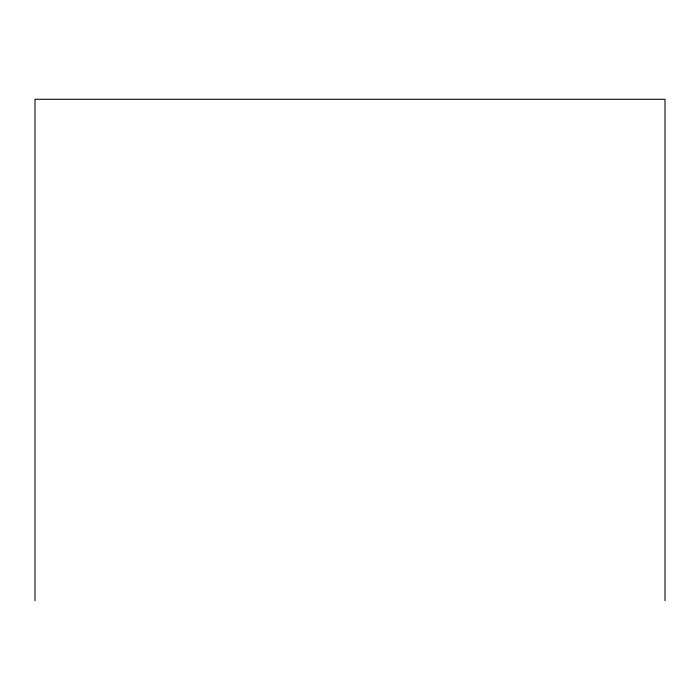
<?xml version="1.0" encoding="UTF-8"?>
<svg xmlns="http://www.w3.org/2000/svg" width="700" height="700" viewBox="0 0 700 700"><rect width="100%" height="100%" fill="white"/><g stroke="black" fill="none" stroke-linecap="round" stroke-linejoin="round"><path stroke-width="1.05" d="M665 600.714L665 99.286L35 99.286L35 600.714"/></g></svg>
